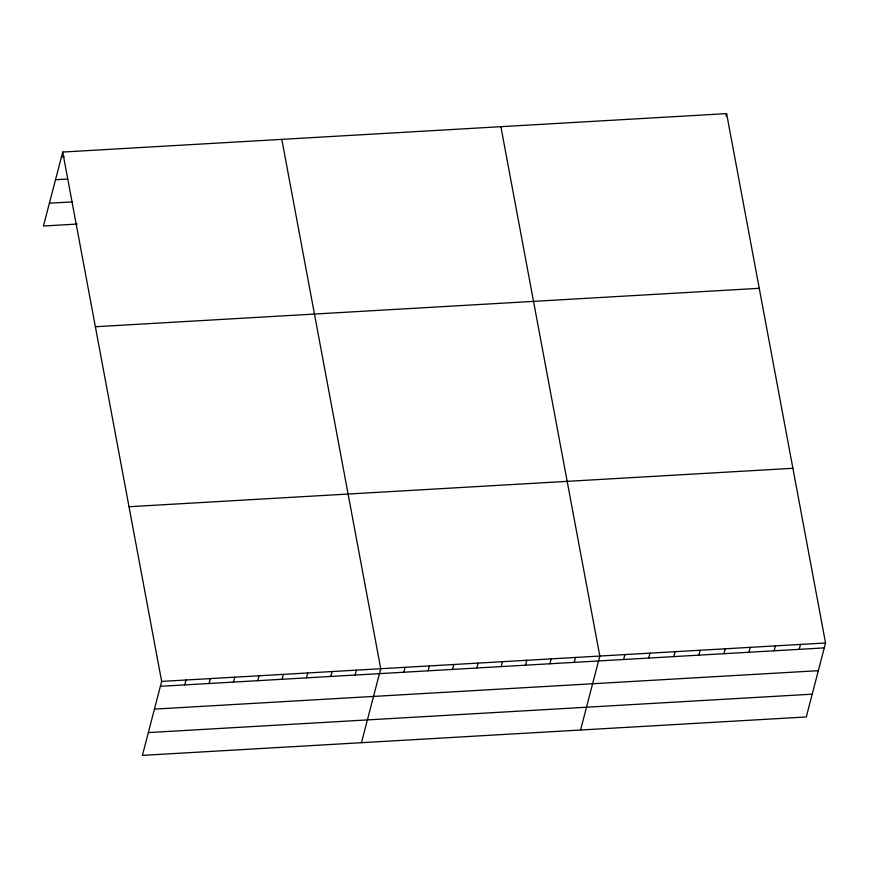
<?xml version="1.0" encoding="UTF-8"?>
<svg xmlns="http://www.w3.org/2000/svg" width="869" height="869" viewBox="0 0 869 869"><rect width="100%" height="100%" fill="white"/><g stroke="black" fill="none" stroke-linecap="round" stroke-linejoin="round"><path stroke-width="1.3" d="M62.72 152.042L161.656 681.415L142.397 755.378L806.28 716.958L825.55 642.984L726.603 113.622L62.72 152.042L43.45 226.016L77.254 224.05M184.728 684.902L185.999 680.003M209.071 683.49L210.341 678.591M233.413 682.089L234.684 677.179M257.756 680.677L259.027 675.778M282.099 679.265L283.37 674.366M306.442 677.863L307.713 672.954M330.785 676.451L332.056 671.552M355.128 675.039L356.399 670.14M361.471 742.702L380.741 668.728L281.806 139.366M403.813 672.226L405.084 667.327M428.156 670.814L429.427 665.915M452.499 669.402L453.77 664.503M476.842 668L478.113 663.101M501.185 666.588L502.456 661.689M525.528 665.176L526.799 660.277M549.871 663.775L551.142 658.865M574.213 662.363L575.484 657.464M725.973 116.077L726.603 113.622M580.557 730.025L599.827 656.052L500.881 126.689M623.627 659.506L624.909 654.596M648.708 658.05L649.99 653.151M673.79 656.595L675.072 651.696M698.872 655.15L700.153 650.251M723.953 653.694L725.224 648.795M749.035 652.239L750.305 647.34M774.116 650.794L775.387 645.895M799.198 649.339L800.468 644.44M61.438 156.941L64.143 156.789M55.507 179.742L67.673 179.036M49.392 203.216L72.377 201.89M95.373 326.733L759.256 288.312M129.014 506.725L792.897 468.293M161.656 681.415L825.55 642.984M160.385 686.314L824.268 647.894M154.443 709.104L818.337 670.683M148.327 732.589L812.222 694.168"/></g></svg>
